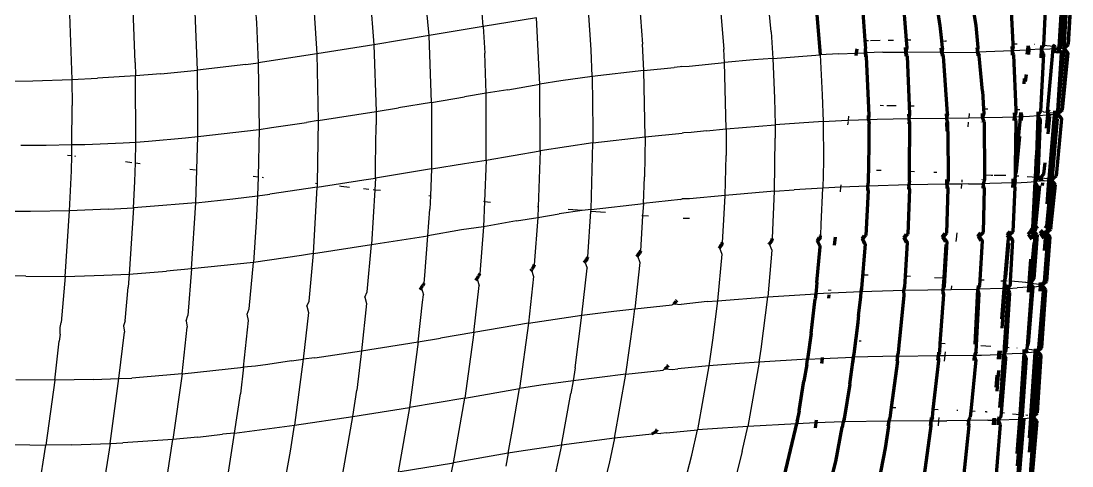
# Model space of a CAD drawing. Header units: millimetres. Extents: x 4307 to 31003, y 2809 to 20009.
# Drawn here: x 7143.2 to 7362.6, y 8639.8 to 8732.8 of the extents above; entities that cross this region are included whole.
import ezdxf

# ---------------------------------------------------------------- set-up
doc = ezdxf.new("R2010")
doc.units = ezdxf.units.MM
doc.layers.add('ProfileEdges', color=7, linetype='Continuous')

msp = doc.modelspace()

# ---------------------------------------------------------------- linework, layer by layer
for p, q in [((7228.36, 8729.75), (7227.09, 8743.55)), ((7215.72, 8741.71), (7216.8, 8727.84)), ((7204.01, 8739.87), (7204.9, 8725.94)), ((7299.74, 8730.52), (7298.97, 8738.83)), ((7180.01, 8722.54), (7179.46, 8736.41)), ((7191.92, 8738), (7192.31, 8732.43)), ((7272.29, 8736.3), (7272.89, 8727.98)), ((7288.94, 8737.92), (7289.86, 8726.89)), ((7153.31, 8734.24), (7153.75, 8720.57)), ((7167.04, 8724.09), (7166.62, 8735.14)), ((7239.63, 8731.63), (7239.42, 8734.4)), ((7262.19, 8726.78), (7261.63, 8735.07)), ((7192.31, 8732.43), (7192.65, 8724.08)), ((7250.76, 8733.48), (7239.63, 8731.63)), ((7251.49, 8719.62), (7250.76, 8733.48)), ((7228.36, 8729.75), (7216.8, 8727.84)), ((7239.63, 8731.63), (7228.36, 8729.75)), ((7228.9, 8715.78), (7228.36, 8729.75)), ((7239.63, 8731.63), (7239.98, 8726.07)), ((7299.74, 8730.52), (7300.09, 8724.99)), ((7216.8, 8727.84), (7204.9, 8725.94)), ((7216.8, 8727.84), (7217.29, 8713.88)), ((7273.16, 8722.44), (7272.89, 8727.98)), ((7319.35, 8728.73), (7320.1, 8728.74)), ((7320.54, 8728.74), (7322.55, 8728.77)), ((7324.19, 8728.8), (7325.32, 8728.82)), ((7328.94, 8728.77), (7327.98, 8728.78)), ((7335.4, 8728.62), (7336.15, 8728.59)), ((7336.35, 8728.58), (7336.15, 8728.59)), ((7350.47, 8728.03), (7350.28, 8728.03)), ((7350.47, 8728.03), (7351.16, 8728.03)), ((7354.79, 8727.89), (7354.72, 8727.9)), ((7356.66, 8727.69), (7356.45, 8727.72)), ((7358.71, 8727.47), (7356.66, 8727.69)), ((7204.9, 8725.94), (7192.65, 8724.08)), ((7204.9, 8725.94), (7205.2, 8712.04)), ((7240.28, 8717.72), (7239.98, 8726.07)), ((7262.42, 8721.21), (7262.19, 8726.78)), ((7290.01, 8724.12), (7289.86, 8726.89)), ((7300.09, 8724.99), (7309.99, 8725.71)), ((7313.85, 8725.9), (7309.99, 8725.71)), ((7309.99, 8725.71), (7310.45, 8717.36)), ((7313.85, 8725.9), (7317.52, 8726.05)), ((7317.52, 8726.05), (7319.48, 8726.13)), ((7323.1, 8726.25), (7319.48, 8726.13)), ((7323.1, 8726.25), (7324.78, 8726.29)), ((7324.78, 8726.29), (7327.92, 8726.29)), ((7335.4, 8726.2), (7327.92, 8726.29)), ((7335.4, 8726.2), (7342.83, 8726.29)), ((7350.05, 8726.53), (7342.83, 8726.29)), ((7353.28, 8726.73), (7350.05, 8726.53)), ((7353.56, 8726.75), (7353.28, 8726.73)), ((7356.17, 8726.91), (7353.56, 8726.75)), ((7356.17, 8726.91), (7357.94, 8727.01)), ((7357.94, 8727.01), (7358.67, 8727.03)), ((7358.67, 8727.03), (7358.94, 8727.04)), ((7358.71, 8727.47), (7359.81, 8727.3)), ((7358.94, 8727.04), (7359.79, 8727.07)), ((7360.27, 8727.07), (7359.79, 8727.07)), ((7359.81, 8727.3), (7359.93, 8727.28)), ((7359.93, 8727.28), (7359.98, 8727.28)), ((7359.98, 8727.28), (7360.65, 8727.18)), ((7360.64, 8727.07), (7360.27, 8727.07)), ((7360.64, 8727.07), (7360.85, 8727.08)), ((7360.65, 8727.18), (7360.84, 8727.13)), ((7360.91, 8727.1), (7360.84, 8727.13)), ((7360.85, 8727.08), (7360.91, 8727.1)), ((7167.04, 8724.09), (7167.1, 8721.33)), ((7190.13, 8723.74), (7180.01, 8722.54)), ((7190.13, 8723.74), (7192.65, 8724.08)), ((7192.65, 8724.08), (7192.92, 8710.15)), ((7280.79, 8723.23), (7279.55, 8723.08)), ((7281.12, 8723.28), (7280.79, 8723.23)), ((7281.12, 8723.28), (7282.64, 8723.39)), ((7282.64, 8723.39), (7290.01, 8724.12)), ((7296.09, 8724.67), (7290.01, 8724.12)), ((7290.4, 8710.24), (7290.01, 8724.12)), ((7300.09, 8724.99), (7296.09, 8724.67)), ((7300.09, 8724.99), (7300.45, 8716.66)), ((7167.1, 8721.33), (7159.11, 8720.82)), ((7172.34, 8721.74), (7167.1, 8721.33)), ((7167.17, 8707.5), (7167.1, 8721.33)), ((7172.34, 8721.74), (7180.01, 8722.54)), ((7180.12, 8714.2), (7180.01, 8722.54)), ((7262.42, 8721.21), (7255.9, 8720.29)), ((7273.16, 8722.44), (7262.42, 8721.21)), ((7262.42, 8721.21), (7262.58, 8710.09)), ((7273.16, 8722.44), (7279.55, 8723.08)), ((7273.47, 8708.57), (7273.16, 8722.44)), ((7140.38, 8720.21), (7145.66, 8720.28)), ((7145.66, 8720.28), (7153.75, 8720.57)), ((7153.75, 8720.57), (7159.11, 8720.82)), ((7153.75, 8720.57), (7153.82, 8715.13)), ((7244.8, 8718.44), (7251.49, 8719.62)), ((7255.9, 8720.29), (7251.49, 8719.62)), ((7251.57, 8705.67), (7251.49, 8719.62)), ((7228.9, 8715.78), (7235.74, 8716.97)), ((7240.28, 8717.72), (7235.74, 8716.97)), ((7244.8, 8718.44), (7240.28, 8717.72)), ((7240.3, 8703.72), (7240.28, 8717.72)), ((7300.45, 8716.66), (7300.59, 8711.12)), ((7310.45, 8717.36), (7310.64, 8711.79)), ((7153.79, 8706.96), (7153.82, 8715.13)), ((7217.29, 8713.88), (7221.98, 8714.63)), ((7228.9, 8715.78), (7221.98, 8714.63)), ((7228.9, 8715.78), (7228.87, 8701.88)), ((7322.52, 8715.18), (7323.21, 8715.17)), ((7323.9, 8715.17), (7324.32, 8715.16)), ((7324.32, 8715.16), (7325.88, 8715.15)), ((7328.59, 8715.09), (7329.53, 8715.05)), ((7329.53, 8715.05), (7329.62, 8715.05)), ((7344.1, 8714.47), (7345, 8714.43)), ((7180.09, 8708.65), (7180.12, 8714.2)), ((7205.2, 8712.04), (7217.29, 8713.88)), ((7217.29, 8713.88), (7217.31, 8711.08)), ((7315.91, 8712.05), (7316.01, 8712.9)), ((7315.91, 8712.05), (7320.12, 8712.22)), ((7320.12, 8712.22), (7321.88, 8712.29)), ((7321.88, 8712.29), (7325.23, 8712.38)), ((7325.23, 8712.38), (7328.48, 8712.44)), ((7328.48, 8712.44), (7336.38, 8712.48)), ((7336.38, 8712.48), (7341.01, 8712.55)), ((7341.11, 8713.45), (7341.01, 8712.55)), ((7341.01, 8712.55), (7343.92, 8712.6)), ((7343.92, 8712.6), (7348.08, 8712.68)), ((7348.08, 8712.68), (7350.54, 8712.76)), ((7350.54, 8712.76), (7351.77, 8712.83)), ((7351.68, 8714.21), (7350.9, 8714.24)), ((7351.77, 8712.83), (7352.01, 8712.85)), ((7352.01, 8712.85), (7353.68, 8712.94)), ((7353.68, 8712.94), (7355.42, 8713.06)), ((7355.42, 8713.06), (7357.43, 8713.19)), ((7356.65, 8713.85), (7356.48, 8713.86)), ((7356.65, 8713.85), (7357.49, 8713.76)), ((7357.43, 8713.19), (7357.74, 8713.21)), ((7357.49, 8713.76), (7358.18, 8713.64)), ((7358.38, 8713.22), (7357.74, 8713.21)), ((7358.89, 8713.53), (7358.18, 8713.64)), ((7358.87, 8713.24), (7358.38, 8713.22)), ((7359.56, 8713.32), (7358.87, 8713.24)), ((7359.09, 8713.5), (7358.89, 8713.53)), ((7359.09, 8713.5), (7359.57, 8713.4)), ((7359.64, 8713.33), (7359.56, 8713.32)), ((7180.09, 8708.65), (7192.92, 8710.15)), ((7192.92, 8710.15), (7192.66, 8700.24)), ((7192.92, 8710.15), (7195.48, 8710.52)), ((7195.48, 8710.52), (7202.78, 8711.6)), ((7205.2, 8712.04), (7202.78, 8711.6)), ((7205.2, 8712.04), (7205, 8698.86)), ((7217.21, 8702.74), (7217.31, 8711.08)), ((7262.58, 8710.09), (7262.58, 8707.32)), ((7286.28, 8709.85), (7290.4, 8710.24)), ((7290.4, 8710.24), (7300.59, 8711.12)), ((7290.4, 8710.24), (7290.41, 8704.69)), ((7310.64, 8711.79), (7300.59, 8711.12)), ((7300.59, 8711.12), (7300.62, 8708.34)), ((7310.64, 8711.79), (7314.48, 8711.99)), ((7310.64, 8711.79), (7310.67, 8703.43)), ((7314.48, 8711.99), (7315.91, 8712.05)), ((7315.81, 8711.13), (7315.89, 8711.82)), ((7340.91, 8711.68), (7340.81, 8710.7)), ((7169.79, 8707.67), (7177.54, 8708.39)), ((7177.54, 8708.39), (7180.09, 8708.65)), ((7179.66, 8694.8), (7180.09, 8708.65)), ((7262.58, 8707.32), (7273.47, 8708.57)), ((7273.47, 8708.57), (7273.35, 8700.24)), ((7273.47, 8708.57), (7281.18, 8709.35)), ((7281.51, 8709.45), (7281.18, 8709.35)), ((7283.04, 8709.5), (7281.51, 8709.45)), ((7286.28, 8709.85), (7283.04, 8709.5)), ((7300.48, 8697.22), (7300.62, 8708.34)), ((7143.15, 8706.83), (7148.4, 8706.86)), ((7148.4, 8706.86), (7153.79, 8706.96)), ((7153.75, 8704.67), (7153.79, 8706.96)), ((7153.79, 8706.96), (7156.47, 8707.02)), ((7156.47, 8707.02), (7164.52, 8707.36)), ((7164.52, 8707.36), (7167.17, 8707.5)), ((7167.05, 8703.17), (7167.17, 8707.5)), ((7167.17, 8707.5), (7169.79, 8707.67)), ((7240.3, 8703.72), (7251.57, 8705.67)), ((7251.57, 8705.67), (7251.16, 8693.96)), ((7262.58, 8707.32), (7251.57, 8705.67)), ((7262.19, 8693.43), (7262.58, 8707.32)), ((7152.85, 8704.77), (7153.75, 8704.67)), ((7153.69, 8701.49), (7153.75, 8704.67)), ((7154.34, 8704.6), (7154.58, 8704.57)), ((7164.97, 8703.41), (7166.34, 8703.25)), ((7235.74, 8703.02), (7240.3, 8703.72)), ((7240.3, 8703.72), (7239.96, 8695.09)), ((7290.14, 8696.36), (7290.41, 8704.69)), ((7310.67, 8703.43), (7310.56, 8697.87)), ((7153.28, 8693.16), (7153.69, 8701.49)), ((7166.95, 8699.27), (7167.05, 8703.17)), ((7167.05, 8703.17), (7168.08, 8703.05)), ((7178.45, 8701.85), (7179.61, 8701.72)), ((7217.16, 8699.98), (7217.21, 8702.74)), ((7228.87, 8701.88), (7217.16, 8699.98)), ((7228.87, 8701.88), (7228.63, 8696.3)), ((7228.87, 8701.88), (7235.74, 8703.02)), ((7322.74, 8701.53), (7321.78, 8701.55)), ((7328.68, 8701.39), (7329.72, 8701.36)), ((7333.73, 8701.21), (7334.39, 8701.18)), ((7166.65, 8693.79), (7166.95, 8699.27)), ((7191.65, 8700.35), (7192.66, 8700.24)), ((7192.66, 8700.24), (7192.56, 8696.28)), ((7193.53, 8700.15), (7193.79, 8700.12)), ((7204.98, 8698.07), (7214.76, 8699.59)), ((7214.76, 8699.59), (7217.16, 8699.98)), ((7217.16, 8699.98), (7217.02, 8697.55)), ((7273.1, 8694.68), (7273.35, 8700.24)), ((7339.6, 8699.58), (7339.55, 8699.11)), ((7345.69, 8700.55), (7344.28, 8700.62)), ((7346.08, 8700.54), (7345.69, 8700.55)), ((7348.76, 8700.53), (7346.34, 8700.54)), ((7350.44, 8698.95), (7350.7, 8699)), ((7350.7, 8699), (7353.24, 8699.13)), ((7350.75, 8700.46), (7351.45, 8700.42)), ((7353.21, 8700.31), (7354.24, 8700.25)), ((7353.24, 8699.13), (7354.88, 8699.24)), ((7354.24, 8700.25), (7354.93, 8700.18)), ((7355.91, 8699.33), (7354.88, 8699.24)), ((7354.93, 8700.18), (7355.5, 8700.12)), ((7355.5, 8700.12), (7355.99, 8700.07)), ((7356.33, 8699.37), (7355.91, 8699.33)), ((7355.99, 8700.07), (7357.23, 8699.91)), ((7356.79, 8699.41), (7356.33, 8699.37)), ((7356.79, 8699.41), (7357.68, 8699.47)), ((7357.7, 8699.8), (7357.23, 8699.91)), ((7357.68, 8699.47), (7358.17, 8699.55)), ((7357.96, 8699.74), (7357.73, 8699.79)), ((7358.19, 8699.69), (7357.96, 8699.74)), ((7358.17, 8699.55), (7358.28, 8699.56)), ((7358.31, 8699.64), (7358.19, 8699.69)), ((7358.28, 8699.56), (7358.33, 8699.57)), ((7204.98, 8698.07), (7195.1, 8696.62)), ((7204.21, 8684.22), (7204.98, 8698.07)), ((7204.63, 8698.9), (7205, 8698.86)), ((7205, 8698.86), (7204.98, 8698.07)), ((7209.69, 8698.33), (7210, 8698.3)), ((7210, 8698.3), (7211.77, 8698.11)), ((7214.7, 8697.79), (7215.8, 8697.68)), ((7217.02, 8697.55), (7216.36, 8686.11)), ((7216.7, 8697.58), (7217.02, 8697.55)), ((7217.02, 8697.55), (7218.2, 8697.42)), ((7300.48, 8697.22), (7290.14, 8696.36)), ((7300.21, 8690.78), (7300.48, 8697.22)), ((7300.48, 8697.22), (7304.57, 8697.51)), ((7310.56, 8697.87), (7304.57, 8697.51)), ((7310.19, 8690.33), (7310.56, 8697.87)), ((7314.35, 8698.05), (7310.56, 8697.87)), ((7314.24, 8697.1), (7314.35, 8698.05)), ((7314.35, 8698.05), (7314.41, 8698.6)), ((7319.98, 8698.32), (7314.35, 8698.05)), ((7328.49, 8698.57), (7319.98, 8698.32)), ((7336.47, 8698.69), (7328.49, 8698.57)), ((7339.52, 8698.74), (7336.47, 8698.69)), ((7339.52, 8698.74), (7339.43, 8697.82)), ((7340.98, 8698.77), (7339.52, 8698.74)), ((7340.98, 8698.77), (7344, 8698.81)), ((7345.4, 8698.84), (7344, 8698.81)), ((7350.28, 8698.98), (7345.4, 8698.84)), ((7350.28, 8698.98), (7350.44, 8698.95)), ((7179.66, 8694.8), (7169.29, 8693.94)), ((7178.77, 8681), (7179.66, 8694.8)), ((7179.66, 8694.8), (7187.4, 8695.61)), ((7187.4, 8695.61), (7192.56, 8696.28)), ((7192.56, 8696.28), (7192.29, 8690.74)), ((7192.56, 8696.28), (7195.1, 8696.62)), ((7228.31, 8696.34), (7228.63, 8696.3)), ((7228.63, 8696.3), (7228.5, 8693.48)), ((7239.72, 8695.12), (7239.96, 8695.09)), ((7239.96, 8695.09), (7239.75, 8689.82)), ((7239.96, 8695.09), (7241.17, 8694.96)), ((7262.19, 8693.43), (7273.1, 8694.68)), ((7273.1, 8694.68), (7272.94, 8692.1)), ((7280.85, 8695.52), (7273.1, 8694.68)), ((7280.85, 8695.52), (7281.19, 8695.67)), ((7282.71, 8695.66), (7281.19, 8695.67)), ((7290.14, 8696.36), (7282.71, 8695.66)), ((7289.87, 8691.24), (7290.14, 8696.36)), ((7145.17, 8693), (7139.84, 8693)), ((7153.28, 8693.16), (7145.17, 8693)), ((7152.36, 8679.44), (7153.28, 8693.16)), ((7161.34, 8693.5), (7153.28, 8693.16)), ((7161.34, 8693.5), (7166.65, 8693.79)), ((7166.65, 8693.79), (7165.73, 8679.92)), ((7169.29, 8693.94), (7166.65, 8693.79)), ((7228.13, 8687.93), (7228.5, 8693.48)), ((7251.16, 8693.96), (7250.98, 8693.98)), ((7251.16, 8693.96), (7251.08, 8691.74)), ((7251.08, 8691.74), (7255.54, 8692.54)), ((7260.3, 8693.18), (7255.54, 8692.54)), ((7260.3, 8693.18), (7257.38, 8693.43)), ((7262.19, 8693.43), (7260.3, 8693.18)), ((7261.49, 8683.55), (7262.16, 8693.02)), ((7262.16, 8693.02), (7262.1, 8693.03)), ((7262.16, 8693.02), (7262.19, 8693.43)), ((7265.18, 8692.76), (7262.16, 8693.02)), ((7192.29, 8690.74), (7191.69, 8682.37)), ((7246.6, 8691.02), (7239.75, 8689.82)), ((7246.6, 8691.02), (7251.08, 8691.74)), ((7251.08, 8691.74), (7250.32, 8681.84)), ((7272.94, 8692.1), (7272.49, 8684.79)), ((7272.94, 8692.1), (7272.8, 8692.11)), ((7274.16, 8692), (7272.94, 8692.1)), ((7281.38, 8691.63), (7282.7, 8691.57)), ((7289.62, 8686.53), (7289.87, 8691.24)), ((7289.76, 8691.25), (7289.87, 8691.24)), ((7300.06, 8687.36), (7300.21, 8690.78)), ((7300.12, 8690.78), (7300.21, 8690.78)), ((7310.13, 8688.01), (7310.19, 8690.33)), ((7310.19, 8690.33), (7310.23, 8690.32)), ((7235.16, 8689.15), (7228.13, 8687.93)), ((7239.75, 8689.82), (7235.16, 8689.15)), ((7239.75, 8689.82), (7238.99, 8679.96)), ((7338.54, 8688.51), (7338.37, 8687.25)), ((7204.21, 8684.22), (7216.36, 8686.11)), ((7215.45, 8676.19), (7216.36, 8686.11)), ((7216.36, 8686.11), (7228.13, 8687.93)), ((7227.49, 8679.59), (7228.13, 8687.93)), ((7299.39, 8686.22), (7299.93, 8684.94)), ((7338.37, 8687.25), (7338.32, 8686.74)), ((7201.75, 8683.81), (7191.69, 8682.37)), ((7204.21, 8684.22), (7201.75, 8683.81)), ((7203.31, 8674.29), (7204.21, 8684.22)), ((7271.84, 8683.7), (7272.34, 8682.37)), ((7289.48, 8684.11), (7288.56, 8674.35)), ((7288.96, 8685.43), (7289.48, 8684.11)), ((7299.93, 8684.94), (7299.06, 8675.14)), ((7191.69, 8682.37), (7178.77, 8681)), ((7190.8, 8672.63), (7191.69, 8682.37)), ((7250.04, 8681.34), (7250.32, 8681.84)), ((7260.86, 8682.46), (7261.34, 8681.13)), ((7260.92, 8682.57), (7261.17, 8682.99)), ((7272.34, 8682.37), (7271.3, 8672.64)), ((7144.15, 8679.46), (7138.68, 8679.63)), ((7144.15, 8679.46), (7152.36, 8679.44)), ((7152.36, 8679.44), (7151.55, 8669.78)), ((7152.36, 8679.44), (7160.43, 8679.66)), ((7160.43, 8679.66), (7165.73, 8679.92)), ((7165.73, 8679.92), (7165.54, 8677.19)), ((7165.73, 8679.92), (7173.57, 8680.52)), ((7178.77, 8681), (7173.57, 8680.52)), ((7178.77, 8681), (7177.98, 8671.24)), ((7227.34, 8678.03), (7227.49, 8679.59)), ((7238.41, 8678.88), (7238.69, 8679.4)), ((7250.18, 8679.43), (7249.09, 8669.66)), ((7249.71, 8680.77), (7250.18, 8679.43)), ((7260.28, 8671.32), (7261.34, 8681.13)), ((7320.05, 8679.71), (7319.24, 8679.72)), ((7327.81, 8679.48), (7328.17, 8679.47)), ((7328.89, 8679.44), (7328.17, 8679.47)), ((7164.91, 8670.18), (7165.54, 8677.19)), ((7226.8, 8676.95), (7227.02, 8677.47)), ((7237.71, 8667.71), (7238.84, 8677.54)), ((7238.41, 8678.88), (7238.84, 8677.54)), ((7333.89, 8679.23), (7335.79, 8679.13)), ((7337.43, 8677.45), (7337.35, 8676.67)), ((7343.39, 8678.68), (7343.52, 8678.67)), ((7344.26, 8678.63), (7343.52, 8678.67)), ((7347.71, 8678.5), (7348.47, 8678.48)), ((7349.02, 8678.46), (7348.47, 8678.48)), ((7349.84, 8678.42), (7349.77, 8678.43)), ((7352.2, 8678.26), (7349.84, 8678.42)), ((7353.47, 8677.18), (7351.14, 8677.02)), ((7352.86, 8678.19), (7352.2, 8678.26)), ((7353.55, 8678.11), (7352.93, 8678.18)), ((7353.47, 8677.18), (7353.87, 8677.21)), ((7353.94, 8678.07), (7353.55, 8678.11)), ((7353.87, 8677.21), (7354.11, 8677.23)), ((7353.94, 8678.07), (7354.15, 8678.04)), ((7354.11, 8677.23), (7354.41, 8677.26)), ((7354.15, 8678.04), (7355.16, 8677.91)), ((7354.41, 8677.26), (7355.94, 8677.42)), ((7355.16, 8677.91), (7355.58, 8677.83)), ((7355.96, 8677.73), (7355.58, 8677.83)), ((7356.14, 8677.52), (7355.94, 8677.42)), ((7356.15, 8677.68), (7355.96, 8677.73)), ((7356.24, 8677.56), (7356.14, 8677.52)), ((7356.33, 8677.61), (7356.15, 8677.68)), ((7356.33, 8677.61), (7356.24, 8677.56)), ((7214.94, 8675.11), (7215.45, 8676.19)), ((7214.94, 8675.11), (7215.31, 8673.76)), ((7226.8, 8676.95), (7227.23, 8675.61)), ((7227.01, 8674.06), (7227.23, 8675.61)), ((7288.56, 8674.35), (7299.06, 8675.14)), ((7297.71, 8664.23), (7299.06, 8675.14)), ((7299.06, 8675.14), (7309.08, 8675.79)), ((7318.53, 8676.21), (7309.08, 8675.79)), ((7327.49, 8676.47), (7318.53, 8676.21)), ((7332.5, 8676.57), (7327.49, 8676.47)), ((7335.64, 8676.63), (7332.5, 8676.57)), ((7335.64, 8676.63), (7337.35, 8676.67)), ((7337.35, 8676.67), (7342.95, 8676.78)), ((7348.15, 8676.89), (7342.95, 8676.78)), ((7348.15, 8676.89), (7348.35, 8676.89)), ((7348.35, 8676.89), (7348.58, 8676.9)), ((7348.58, 8676.9), (7349.23, 8676.92)), ((7349.23, 8676.92), (7351.14, 8677.02)), ((7202.82, 8673.23), (7203.31, 8674.29)), ((7202.82, 8673.23), (7203.16, 8671.87)), ((7215.31, 8673.76), (7214.22, 8663.91)), ((7226.09, 8665.78), (7227.01, 8674.06)), ((7271.3, 8672.64), (7279.08, 8673.49)), ((7279.44, 8673.7), (7279.08, 8673.49)), ((7279.44, 8673.7), (7280.96, 8673.59)), ((7286.44, 8674.18), (7280.96, 8673.59)), ((7286.44, 8674.18), (7288.56, 8674.35)), ((7288.56, 8674.35), (7287.54, 8666.12)), ((7177.64, 8670.14), (7177.98, 8671.24)), ((7190.37, 8671.57), (7190.8, 8672.63)), ((7190.67, 8670.21), (7190.37, 8671.57)), ((7203.16, 8671.87), (7202.08, 8662.13)), ((7249.09, 8669.66), (7260.28, 8671.32)), ((7258.87, 8660.33), (7260.28, 8671.32)), ((7260.28, 8671.32), (7266.94, 8672.14)), ((7266.94, 8672.14), (7271.3, 8672.64)), ((7270.98, 8669.9), (7271.3, 8672.64)), ((7151.37, 8668.73), (7151.55, 8669.78)), ((7151.37, 8667.39), (7151.37, 8668.73)), ((7164.91, 8670.18), (7164.59, 8669.12)), ((7164.59, 8669.12), (7164.75, 8667.77)), ((7176.8, 8659.05), (7177.85, 8668.81)), ((7177.64, 8670.14), (7177.85, 8668.81)), ((7189.6, 8660.45), (7190.67, 8670.21)), ((7249.09, 8669.66), (7237.71, 8667.71)), ((7249.09, 8669.66), (7247.21, 8655.99)), ((7269.46, 8659), (7270.98, 8669.9)), ((7151.37, 8667.39), (7151.17, 8665.92)), ((7163.63, 8658.08), (7164.75, 8667.77)), ((7226.09, 8665.78), (7230.78, 8666.52)), ((7237.71, 8667.71), (7230.78, 8666.52)), ((7237.71, 8667.71), (7235.83, 8654.02)), ((7287.54, 8666.12), (7286.76, 8660.72)), ((7150.22, 8657.74), (7151.17, 8665.92)), ((7204.52, 8662.45), (7214.22, 8663.91)), ((7214.22, 8663.91), (7213.26, 8655.67)), ((7214.22, 8663.91), (7226.09, 8665.78)), ((7226.09, 8665.78), (7224.27, 8652.08)), ((7297.28, 8661.53), (7297.71, 8664.23)), ((7318.15, 8666), (7318.57, 8666)), ((7326.74, 8665.76), (7326.57, 8665.77)), ((7336.08, 8665.35), (7335.07, 8665.4)), ((7345.63, 8664.81), (7343.54, 8664.91)), ((7348.11, 8664.69), (7348.43, 8664.67)), ((7348.43, 8664.67), (7348.9, 8664.65)), ((7348.9, 8664.65), (7349.49, 8664.61)), ((7351.06, 8664.49), (7351.15, 8664.48)), ((7353.18, 8664.28), (7354.11, 8664.16)), ((7354.11, 8664.16), (7354.87, 8663.99)), ((7354.87, 8663.99), (7354.9, 8663.98)), ((7355.2, 8663.92), (7355.23, 8663.91)), ((7355.23, 8663.91), (7355.42, 8663.77)), ((7199.61, 8661.81), (7194.67, 8661)), ((7199.61, 8661.81), (7202.08, 8662.13)), ((7202.08, 8662.13), (7200.25, 8648.39)), ((7204.52, 8662.45), (7202.08, 8662.13)), ((7307.35, 8662.14), (7297.28, 8661.53)), ((7307.35, 8662.14), (7310.49, 8662.28)), ((7310.49, 8662.28), (7316.92, 8662.56)), ((7326.16, 8662.78), (7316.92, 8662.56)), ((7326.16, 8662.78), (7334.69, 8662.9)), ((7334.69, 8662.9), (7336.02, 8662.91)), ((7336.02, 8662.91), (7335.91, 8661.72)), ((7336.02, 8662.91), (7342.25, 8662.99)), ((7336.09, 8663.66), (7336.03, 8663.04)), ((7342.25, 8662.99), (7343.65, 8663.01)), ((7343.65, 8663.01), (7347.28, 8663.12)), ((7347.28, 8663.12), (7347.54, 8663.13)), ((7347.54, 8663.13), (7348.33, 8663.16)), ((7351.81, 8663.35), (7348.33, 8663.16)), ((7351.81, 8663.35), (7352.49, 8663.39)), ((7352.78, 8663.41), (7352.49, 8663.39)), ((7353.32, 8663.47), (7352.78, 8663.41)), ((7354.09, 8663.55), (7353.32, 8663.47)), ((7354.84, 8663.63), (7354.09, 8663.55)), ((7355.22, 8663.72), (7354.84, 8663.63)), ((7355.36, 8663.76), (7355.22, 8663.72)), ((7355.42, 8663.77), (7355.36, 8663.76)), ((7176.8, 8659.05), (7189.6, 8660.45)), ((7189.6, 8660.45), (7189, 8654.92)), ((7192.15, 8660.68), (7189.6, 8660.45)), ((7194.67, 8661), (7192.15, 8660.68)), ((7258.87, 8660.33), (7258.43, 8657.63)), ((7269.46, 8659), (7277.25, 8659.86)), ((7277.62, 8660.14), (7277.25, 8659.86)), ((7277.62, 8660.14), (7279.14, 8659.98)), ((7279.14, 8659.98), (7280.32, 8660.14)), ((7286.76, 8660.72), (7280.32, 8660.14)), ((7286.76, 8660.72), (7284.37, 8647.36)), ((7293.13, 8661.23), (7286.76, 8660.72)), ((7297.28, 8661.53), (7293.13, 8661.23)), ((7297.28, 8661.53), (7294.87, 8648.11)), ((7150.22, 8657.74), (7142.08, 8657.82)), ((7150.22, 8657.74), (7148.35, 8644.17)), ((7158.29, 8657.88), (7150.22, 8657.74)), ((7158.29, 8657.88), (7163.63, 8658.08)), ((7161.76, 8644.51), (7163.63, 8658.08)), ((7163.63, 8658.08), (7166.28, 8658.18)), ((7176.8, 8659.05), (7166.28, 8658.18)), ((7176.8, 8659.05), (7174.9, 8645.33)), ((7258.43, 8657.63), (7251.72, 8656.72)), ((7258.43, 8657.63), (7257.97, 8654.94)), ((7269.46, 8659), (7258.43, 8657.63)), ((7267.04, 8645.61), (7269.46, 8659)), ((7212.42, 8650.2), (7213.26, 8655.67)), ((7235.83, 8654.02), (7247.21, 8655.99)), ((7245.82, 8647.86), (7247.21, 8655.99)), ((7251.72, 8656.72), (7247.21, 8655.99)), ((7187.77, 8646.72), (7189, 8654.92)), ((7235.83, 8654.02), (7224.27, 8652.08)), ((7233.43, 8640.51), (7235.83, 8654.02)), ((7256.02, 8644.19), (7257.97, 8654.94)), ((7212.42, 8650.2), (7224.27, 8652.08)), ((7224.27, 8652.08), (7221.89, 8638.58)), ((7324.85, 8652.08), (7325.79, 8652.04)), ((7333.62, 8651.69), (7334.67, 8651.63)), ((7338.72, 8651.42), (7338.5, 8651.43)), ((7342.35, 8651.2), (7341.44, 8651.25)), ((7344.72, 8651.12), (7344.47, 8651.12)), ((7344.72, 8651.12), (7344.84, 8651.11)), ((7347.69, 8650.94), (7347.65, 8650.94)), ((7347.83, 8650.93), (7347.69, 8650.94)), ((7348.5, 8650.86), (7347.83, 8650.93)), ((7200.25, 8648.39), (7212.42, 8650.2)), ((7210.09, 8636.68), (7212.42, 8650.2)), ((7305.11, 8648.67), (7294.87, 8648.11)), ((7309.08, 8648.83), (7305.11, 8648.67)), ((7314.85, 8649.05), (7309.08, 8648.83)), ((7324.38, 8649.18), (7314.85, 8649.05)), ((7333.19, 8649.27), (7324.38, 8649.18)), ((7333.19, 8649.27), (7334.8, 8649.27)), ((7334.71, 8648.25), (7334.8, 8649.27)), ((7334.8, 8649.27), (7334.87, 8649.98)), ((7334.8, 8649.27), (7336.42, 8649.28)), ((7340.97, 8649.32), (7336.42, 8649.28)), ((7344.98, 8649.4), (7340.97, 8649.32)), ((7344.98, 8649.4), (7346.16, 8649.43)), ((7346.16, 8649.43), (7346.37, 8649.44)), ((7346.37, 8649.44), (7347.25, 8649.46)), ((7347.25, 8649.46), (7351.6, 8649.62)), ((7350.14, 8650.72), (7351.66, 8650.61)), ((7351.92, 8649.65), (7351.6, 8649.62)), ((7352.49, 8649.7), (7351.92, 8649.65)), ((7353.91, 8649.85), (7352.49, 8649.7)), ((7353.39, 8650.4), (7352.96, 8650.46)), ((7353.94, 8650.3), (7353.73, 8650.36)), ((7354.28, 8650.04), (7353.91, 8649.85)), ((7354.29, 8650.19), (7353.94, 8650.3)), ((7354.41, 8650.11), (7354.28, 8650.04)), ((7180.09, 8645.86), (7185.24, 8646.46)), ((7187.77, 8646.72), (7185.24, 8646.46)), ((7186.48, 8638.56), (7187.77, 8646.72)), ((7187.77, 8646.72), (7200.25, 8648.39)), ((7199.4, 8642.94), (7200.25, 8648.39)), ((7244.87, 8642.51), (7245.82, 8647.86)), ((7274.86, 8646.46), (7267.04, 8645.61)), ((7275.35, 8646.79), (7276.75, 8646.59)), ((7277.93, 8646.77), (7276.75, 8646.59)), ((7277.93, 8646.77), (7284.37, 8647.36)), ((7283.21, 8642.08), (7284.37, 8647.36)), ((7286.5, 8647.55), (7284.37, 8647.36)), ((7294.87, 8648.11), (7286.5, 8647.55)), ((7293.73, 8642.88), (7294.87, 8648.11)), ((7137.52, 8644.39), (7148.35, 8644.17)), ((7146.25, 8630.6), (7148.35, 8644.17)), ((7153.74, 8644.23), (7148.35, 8644.17)), ((7153.74, 8644.23), (7161.76, 8644.51)), ((7161.76, 8644.51), (7159.61, 8630.88)), ((7161.76, 8644.51), (7164.42, 8644.68)), ((7174.9, 8645.33), (7164.42, 8644.68)), ((7172.77, 8631.73), (7174.9, 8645.33)), ((7180.09, 8645.86), (7174.9, 8645.33)), ((7256.02, 8644.19), (7247.1, 8642.85)), ((7256.02, 8644.19), (7253.14, 8630.93)), ((7267.04, 8645.61), (7256.02, 8644.19)), ((7267.04, 8645.61), (7265.94, 8640.33)), ((7197.98, 8634.79), (7199.4, 8642.94)), ((7244.87, 8642.51), (7233.43, 8640.51)), ((7244.87, 8642.51), (7244.35, 8639.8)), ((7247.1, 8642.85), (7244.87, 8642.51)), ((7281.19, 8634.3), (7283.21, 8642.08)), ((7293.73, 8642.88), (7291.74, 8635.1)), ((7221.89, 8638.58), (7233.43, 8640.51)), ((7230.68, 8627.25), (7233.43, 8640.51)), ((7265.94, 8640.33), (7263.94, 8632.5))]:
    msp.add_line(p, q)
at = {"layer": 'ProfileEdges', "lineweight": 211}
for p, q in [((7361.75, 8740.92), (7360.84, 8727.13)), ((7327.11, 8739.35), (7327.98, 8728.78)), ((7335.05, 8731.78), (7333.93, 8739.06)), ((7342.58, 8731.84), (7341.39, 8739.08)), ((7360.53, 8727.88), (7361.08, 8739.96)), ((7362.51, 8739.99), (7361.71, 8727.96)), ((7361.84, 8727.91), (7362.57, 8739.97)), ((7318.93, 8734.54), (7319.35, 8728.73)), ((7350.28, 8728.03), (7349.95, 8734.85)), ((7356.68, 8727.73), (7357.03, 8735.16)), ((7360.32, 8735.33), (7359.81, 8727.3)), ((7309.31, 8734.09), (7309.92, 8726.61)), ((7335.4, 8728.62), (7335.05, 8731.78)), ((7343.02, 8727.24), (7342.58, 8731.84)), ((7319.35, 8728.73), (7319.48, 8727.05)), ((7327.98, 8728.78), (7328.1, 8727.23)), ((7335.57, 8727.18), (7335.4, 8728.62)), ((7350.31, 8727.45), (7350.28, 8728.03)), ((7353.37, 8727.59), (7353.28, 8726.73)), ((7353.59, 8727.03), (7353.49, 8727.59)), ((7356.21, 8727.71), (7356.17, 8726.91)), ((7356.66, 8727.69), (7356.17, 8726.91)), ((7356.68, 8727.73), (7356.66, 8727.69)), ((7358.98, 8727.83), (7358.71, 8727.47)), ((7358.74, 8727.81), (7358.71, 8727.47)), ((7359.98, 8727.28), (7360.53, 8727.88)), ((7360.84, 8727.13), (7361.71, 8727.96)), ((7360.91, 8727.1), (7361.84, 8727.91)), ((7309.92, 8726.61), (7309.99, 8725.71)), ((7317.52, 8726.05), (7317.46, 8725.52)), ((7317.63, 8726.97), (7317.52, 8726.05)), ((7319.42, 8727.04), (7319.48, 8726.13)), ((7319.48, 8726.13), (7319.48, 8727.05)), ((7319.52, 8725.3), (7319.48, 8726.13)), ((7319.48, 8726.13), (7319.59, 8725.29)), ((7327.92, 8726.29), (7327.84, 8727.23)), ((7328.1, 8727.23), (7327.92, 8726.29)), ((7327.97, 8725.47), (7327.92, 8726.29)), ((7328.2, 8725.47), (7327.92, 8726.29)), ((7328.2, 8725.47), (7328.59, 8715.09)), ((7335.4, 8726.2), (7335.29, 8727.18)), ((7335.57, 8727.18), (7335.4, 8726.2)), ((7335.73, 8725.43), (7335.4, 8726.2)), ((7335.4, 8726.2), (7335.47, 8725.43)), ((7336.56, 8713.38), (7335.73, 8725.43)), ((7342.73, 8727.24), (7342.83, 8726.29)), ((7342.83, 8726.29), (7343.02, 8727.24)), ((7342.83, 8726.29), (7343.17, 8725.49)), ((7342.83, 8726.29), (7342.91, 8725.49)), ((7343.89, 8718.13), (7343.17, 8725.49)), ((7350.01, 8727.44), (7350.05, 8726.53)), ((7350.31, 8727.45), (7350.05, 8726.53)), ((7350.44, 8725.69), (7350.05, 8726.53)), ((7350.05, 8726.53), (7350.08, 8725.68)), ((7350.9, 8714.24), (7350.44, 8725.69)), ((7353.28, 8726.73), (7353.18, 8725.81)), ((7353.56, 8726.75), (7353.46, 8725.83)), ((7353.59, 8727.03), (7353.56, 8726.75)), ((7356.62, 8725.96), (7356.02, 8713.89)), ((7356.17, 8726.91), (7356.08, 8725.13)), ((7356.62, 8725.96), (7356.17, 8726.91)), ((7357.49, 8713.76), (7358.67, 8727.03)), ((7358.67, 8727.03), (7358.71, 8727.47)), ((7358.71, 8727.47), (7358.94, 8727.04)), ((7358.94, 8727.04), (7359.2, 8726.57)), ((7359.2, 8726.57), (7359.15, 8726.07)), ((7360.85, 8727.08), (7359.62, 8714.05)), ((7359.62, 8714.05), (7360.4, 8726.12)), ((7359.79, 8727.07), (7359.73, 8726.09)), ((7359.81, 8727.3), (7359.79, 8727.07)), ((7359.79, 8727.07), (7359.98, 8727.28)), ((7359.79, 8727.07), (7360.4, 8726.12)), ((7360.45, 8714.21), (7361.57, 8726.2)), ((7361.7, 8726.15), (7360.55, 8714.18)), ((7360.85, 8727.08), (7360.84, 8727.13)), ((7361.57, 8726.2), (7360.85, 8727.08)), ((7360.91, 8727.1), (7361.7, 8726.15)), ((7319.59, 8725.29), (7320.16, 8713.09)), ((7352.99, 8721.65), (7352.81, 8720.14)), ((7352.62, 8720.76), (7352.5, 8719.66)), ((7343.89, 8718.13), (7344.1, 8714.47)), ((7328.59, 8715.09), (7328.66, 8713.32)), ((7344.1, 8714.47), (7344.16, 8713.49)), ((7320.12, 8712.22), (7320.08, 8713.08)), ((7320.16, 8713.09), (7320.12, 8712.22)), ((7320.12, 8712.22), (7320.2, 8711.33)), ((7328.45, 8713.31), (7328.48, 8712.44)), ((7328.66, 8713.32), (7328.48, 8712.44)), ((7328.69, 8711.56), (7328.48, 8712.44)), ((7336.33, 8713.38), (7336.38, 8712.48)), ((7336.56, 8713.38), (7336.38, 8712.48)), ((7336.63, 8711.62), (7336.38, 8712.48)), ((7343.92, 8712.6), (7343.87, 8713.49)), ((7344.16, 8713.49), (7343.92, 8712.6)), ((7344.21, 8711.73), (7343.92, 8712.6)), ((7350.51, 8713.62), (7350.54, 8712.76)), ((7350.53, 8711.99), (7350.54, 8712.76)), ((7350.54, 8712.76), (7350.93, 8713.63)), ((7350.95, 8711.87), (7350.54, 8712.76)), ((7350.93, 8713.63), (7350.9, 8714.24)), ((7351.77, 8712.83), (7351.68, 8711.9)), ((7351.85, 8713.66), (7351.77, 8712.83)), ((7352.01, 8712.85), (7351.93, 8712.03)), ((7352.05, 8713.28), (7351.99, 8713.67)), ((7352.05, 8713.28), (7352.01, 8712.85)), ((7355.42, 8713.06), (7355.17, 8704.76)), ((7356.02, 8713.89), (7355.42, 8713.06)), ((7355.47, 8713.85), (7355.42, 8713.06)), ((7355.42, 8713.06), (7355.97, 8712.13)), ((7357.43, 8713.19), (7357.16, 8710.4)), ((7357.49, 8713.76), (7357.43, 8713.19)), ((7357.49, 8713.76), (7357.9, 8714.29)), ((7357.74, 8713.21), (7357.49, 8713.76)), ((7357.62, 8709.22), (7357.97, 8712.84)), ((7358.87, 8713.24), (7357.73, 8699.79)), ((7357.97, 8712.84), (7357.74, 8713.21)), ((7358.48, 8700.25), (7359.52, 8712.29)), ((7358.89, 8713.53), (7358.87, 8713.24)), ((7359.09, 8713.5), (7358.87, 8713.24)), ((7359.52, 8712.29), (7358.87, 8713.24)), ((7358.92, 8714.03), (7358.89, 8713.53)), ((7359.62, 8714.05), (7359.09, 8713.5)), ((7360.38, 8712.43), (7359.28, 8700.36)), ((7359.56, 8713.32), (7359.49, 8712.6)), ((7359.57, 8713.4), (7359.56, 8713.32)), ((7360.45, 8714.21), (7359.57, 8713.4)), ((7359.62, 8714.05), (7359.57, 8713.4)), ((7359.64, 8713.33), (7359.57, 8713.4)), ((7360.44, 8714.08), (7359.64, 8713.33)), ((7359.64, 8713.33), (7360.38, 8712.43)), ((7360.29, 8712.46), (7359.64, 8713.33)), ((7360.29, 8712.46), (7360.28, 8712.33)), ((7360.55, 8714.18), (7360.44, 8714.08)), ((7320.24, 8706.62), (7320.2, 8711.33)), ((7328.48, 8711.41), (7328.48, 8711.61)), ((7328.68, 8701.39), (7328.69, 8711.56)), ((7336.4, 8711.62), (7336.45, 8709.79)), ((7336.68, 8709.73), (7336.63, 8711.62)), ((7343.92, 8711.64), (7343.92, 8711.72)), ((7344.21, 8711.73), (7344.28, 8700.62)), ((7350.78, 8702.42), (7350.95, 8711.87)), ((7351.68, 8711.82), (7350.78, 8702.42)), ((7355.5, 8700.12), (7355.97, 8712.13)), ((7336.68, 8709.73), (7336.72, 8699.53)), ((7351.62, 8708.68), (7350.92, 8701.33)), ((7320.09, 8699.12), (7320.24, 8706.62)), ((7358.95, 8707.21), (7358.22, 8699.99)), ((7354.93, 8700.18), (7355.17, 8704.76)), ((7328.68, 8699.4), (7328.68, 8701.39)), ((7350.76, 8700.89), (7350.78, 8702.42)), ((7350.92, 8701.33), (7350.76, 8700.89)), ((7356.67, 8700.88), (7356.94, 8703.24)), ((7319.98, 8698.32), (7320.09, 8699.12)), ((7328.68, 8699.4), (7328.49, 8698.57)), ((7336.47, 8698.69), (7336.47, 8699.71)), ((7336.72, 8699.53), (7336.47, 8698.69)), ((7344.28, 8699.66), (7344, 8698.81)), ((7344, 8699.58), (7344, 8699.65)), ((7344.28, 8700.62), (7344.28, 8699.66)), ((7350.28, 8698.98), (7350.3, 8699.79)), ((7350.49, 8699.35), (7350.28, 8698.98)), ((7350.49, 8699.35), (7350.45, 8698.99)), ((7350.74, 8699.81), (7350.49, 8699.35)), ((7350.53, 8699.8), (7350.49, 8699.35)), ((7350.7, 8699), (7350.75, 8699.57)), ((7350.74, 8699.81), (7350.75, 8700.46)), ((7350.75, 8699.57), (7350.74, 8699.81)), ((7350.75, 8700.46), (7350.76, 8700.89)), ((7354.42, 8689.64), (7354.88, 8699.24)), ((7354.88, 8699.24), (7354.93, 8700.18)), ((7354.88, 8699.24), (7355.5, 8700.04)), ((7355.42, 8698.29), (7354.88, 8699.24)), ((7355.5, 8700.04), (7355.5, 8700.12)), ((7355.99, 8700.07), (7355.91, 8699.33)), ((7356.67, 8700.88), (7355.99, 8700.07)), ((7355.99, 8700.07), (7355.99, 8700.1)), ((7356.33, 8699.37), (7355.99, 8700.07)), ((7357.68, 8699.47), (7357.31, 8694.57)), ((7357.73, 8699.79), (7357.68, 8699.47)), ((7357.68, 8699.47), (7357.96, 8699.74)), ((7357.68, 8699.47), (7358.11, 8698.83)), ((7357.96, 8699.74), (7358.22, 8699.99)), ((7358.17, 8699.55), (7358.11, 8698.83)), ((7358.19, 8699.69), (7358.17, 8699.55)), ((7358.84, 8700.28), (7358.19, 8699.69)), ((7358.22, 8699.99), (7358.19, 8699.69)), ((7358.28, 8699.56), (7358.19, 8699.69)), ((7358.22, 8699.99), (7358.48, 8700.25)), ((7358.88, 8698.74), (7358.28, 8699.56)), ((7358.31, 8699.64), (7358.33, 8699.57)), ((7359.28, 8700.36), (7358.33, 8699.57)), ((7358.33, 8699.57), (7359.09, 8698.67)), ((7320.03, 8697.36), (7319.54, 8688)), ((7319.94, 8697.36), (7319.98, 8698.32)), ((7320.03, 8697.36), (7319.98, 8698.32)), ((7328.63, 8697.64), (7328.29, 8688.29)), ((7328.49, 8698.57), (7328.46, 8697.64)), ((7328.63, 8697.64), (7328.49, 8698.57)), ((7336.47, 8698.69), (7336.45, 8697.77)), ((7336.7, 8697.77), (7336.47, 8698.69)), ((7336.48, 8688.47), (7336.7, 8697.77)), ((7344, 8698.81), (7343.98, 8697.89)), ((7344.25, 8697.9), (7344, 8698.81)), ((7344.25, 8697.9), (7344, 8688.6)), ((7350.25, 8698.03), (7350.28, 8698.98)), ((7350.42, 8698.67), (7350.28, 8698.98)), ((7350.3, 8688.77), (7350.69, 8698.05)), ((7350.42, 8698.67), (7350.35, 8698.04)), ((7350.44, 8698.95), (7350.42, 8698.67)), ((7350.62, 8698.21), (7350.42, 8698.67)), ((7350.6, 8698.04), (7350.62, 8698.21)), ((7350.62, 8698.21), (7350.68, 8698.9)), ((7350.69, 8698.05), (7350.62, 8698.21)), ((7355.81, 8698.39), (7355.01, 8690.65)), ((7355.42, 8698.29), (7355.01, 8690.65)), ((7356.43, 8698.97), (7356.36, 8698.36)), ((7358.11, 8698.83), (7357.28, 8689.9)), ((7357.6, 8689.22), (7358.33, 8698.5)), ((7358.88, 8698.74), (7357.96, 8689.51)), ((7358.11, 8698.83), (7358.33, 8698.5)), ((7358.17, 8689.42), (7359.11, 8698.61)), ((7359.09, 8698.67), (7359.11, 8698.61)), ((7354.42, 8689.64), (7354.97, 8690.27)), ((7354.97, 8690.27), (7354.94, 8689.46)), ((7355.01, 8690.65), (7354.97, 8690.27)), ((7327.44, 8687.55), (7327.94, 8688.28)), ((7327.58, 8687.47), (7328.29, 8688.29)), ((7335.5, 8687.7), (7336.03, 8688.46)), ((7335.73, 8687.64), (7336.48, 8688.47)), ((7342.92, 8687.86), (7343.47, 8688.59)), ((7344, 8688.6), (7343.22, 8687.78)), ((7349.33, 8688.44), (7349, 8688.03)), ((7349, 8688.03), (7349.31, 8687.53)), ((7349.33, 8688.44), (7349.17, 8688.74)), ((7349.42, 8688.27), (7349.31, 8687.53)), ((7349.54, 8688.71), (7349.33, 8688.44)), ((7349.42, 8688.27), (7349.33, 8688.44)), ((7349.59, 8688.09), (7349.45, 8687.96)), ((7349.54, 8688.71), (7349.51, 8688.75)), ((7349.58, 8688.75), (7349.54, 8688.71)), ((7349.63, 8688.58), (7349.54, 8688.71)), ((7349.56, 8687.82), (7349.59, 8688.09)), ((7350.3, 8688.77), (7349.59, 8688.09)), ((7349.59, 8688.09), (7349.63, 8688.58)), ((7353.43, 8688.27), (7354.04, 8688.99)), ((7353.43, 8688.27), (7354.11, 8687.2)), ((7353.96, 8689.12), (7354.42, 8689.64)), ((7353.96, 8689.12), (7354.04, 8688.99)), ((7354.36, 8688.49), (7354.02, 8688.19)), ((7354.02, 8688.19), (7354.72, 8687.34)), ((7354.04, 8688.99), (7354.41, 8689.41)), ((7354.04, 8688.99), (7354.36, 8688.49)), ((7354.74, 8688.83), (7354.36, 8688.49)), ((7354.36, 8688.49), (7354.76, 8687.84)), ((7354.41, 8689.41), (7354.42, 8689.64)), ((7354.94, 8689.46), (7354.53, 8689.09)), ((7354.74, 8688.83), (7354.53, 8689.09)), ((7355.29, 8688.15), (7354.59, 8678.93)), ((7354.92, 8688.99), (7354.74, 8688.83)), ((7355.29, 8688.15), (7354.74, 8688.83)), ((7354.94, 8689.46), (7354.92, 8688.99)), ((7355.42, 8689.89), (7354.94, 8689.46)), ((7355.92, 8688.5), (7356.23, 8688.78)), ((7355.92, 8688.5), (7356.64, 8687.39)), ((7356.23, 8688.78), (7356.55, 8689.12)), ((7356.23, 8688.78), (7356.48, 8689.12)), ((7357.04, 8687.48), (7356.23, 8688.78)), ((7356.67, 8688.41), (7357.01, 8688.72)), ((7356.67, 8688.41), (7357.47, 8687.46)), ((7356.97, 8689.57), (7357.28, 8689.9)), ((7357.01, 8688.72), (7357.3, 8688.96)), ((7357.19, 8688.53), (7357.01, 8688.72)), ((7357.19, 8688.53), (7357.13, 8688.68)), ((7357.13, 8688.68), (7357.23, 8688.56)), ((7357.19, 8688.53), (7357.23, 8688.56)), ((7357.79, 8687.76), (7357.19, 8688.53)), ((7357.23, 8688.56), (7358.14, 8689.32)), ((7357.23, 8688.56), (7358, 8687.66)), ((7357.3, 8688.96), (7357.6, 8689.22)), ((7357.6, 8689.22), (7357.96, 8689.51)), ((7358.17, 8689.42), (7358.14, 8689.32)), ((7289.45, 8686.06), (7288.96, 8685.43)), ((7288.96, 8685.43), (7289.33, 8686.05)), ((7289.45, 8686.06), (7289.62, 8686.53)), ((7289.47, 8686.28), (7289.62, 8686.53)), ((7299.39, 8686.22), (7299.3, 8686.11)), ((7299.94, 8686.89), (7299.39, 8686.22)), ((7299.94, 8686.89), (7300.06, 8687.36)), ((7299.95, 8687.17), (7300.06, 8687.36)), ((7309.44, 8686.83), (7309.39, 8686.77)), ((7309.4, 8686.9), (7309.82, 8687.54)), ((7309.44, 8686.83), (7309.4, 8686.9)), ((7310.06, 8687.56), (7309.44, 8686.83)), ((7309.44, 8686.83), (7309.71, 8686.21)), ((7309.94, 8685.8), (7309.71, 8686.21)), ((7310.06, 8687.56), (7310.08, 8687.92)), ((7310.08, 8687.92), (7310.13, 8688.01)), ((7313.02, 8685.96), (7313.21, 8687.71)), ((7319.42, 8686.25), (7318.66, 8676.94)), ((7318.76, 8687.33), (7319.22, 8687.99)), ((7318.76, 8687.33), (7318.83, 8687.22)), ((7318.83, 8687.22), (7319.54, 8688)), ((7318.83, 8687.22), (7319.42, 8686.25)), ((7318.83, 8687.22), (7319.28, 8686.25)), ((7327.44, 8687.55), (7327.98, 8686.53)), ((7327.58, 8687.47), (7328.22, 8686.53)), ((7327.81, 8679.48), (7328.22, 8686.53)), ((7335.5, 8687.7), (7336.07, 8686.7)), ((7335.73, 8687.64), (7336.42, 8686.71)), ((7336.21, 8686.08), (7335.79, 8679.13)), ((7336.42, 8686.71), (7335.92, 8677.42)), ((7342.92, 8687.86), (7343.5, 8686.84)), ((7343.22, 8687.78), (7343.92, 8686.84)), ((7343.39, 8678.68), (7343.92, 8686.84)), ((7349.2, 8686.73), (7348.47, 8678.48)), ((7348.78, 8679.34), (7349.42, 8686.28)), ((7349.31, 8687.53), (7349.2, 8686.73)), ((7349.31, 8687.53), (7349.51, 8687.21)), ((7349.45, 8687.96), (7349.56, 8687.82)), ((7349.49, 8686.98), (7349.51, 8687.21)), ((7349.51, 8687.21), (7349.56, 8687.82)), ((7349.51, 8687.21), (7349.65, 8686.99)), ((7349.56, 8687.82), (7350.21, 8687.01)), ((7349.77, 8678.43), (7350.21, 8687.01)), ((7353.94, 8678.07), (7354.65, 8686.48)), ((7354.18, 8678.39), (7354.8, 8687.24)), ((7354.71, 8687.23), (7354.72, 8687.34)), ((7354.72, 8687.34), (7354.76, 8687.84)), ((7354.72, 8687.34), (7354.8, 8687.24)), ((7357.47, 8687.46), (7356.76, 8678.28)), ((7356.8, 8684.86), (7357.04, 8687.48)), ((7357.01, 8678.52), (7357.79, 8687.76)), ((7357.86, 8685.75), (7358, 8687.66)), ((7271.84, 8683.7), (7271.69, 8683.52)), ((7271.84, 8683.7), (7271.88, 8683.77)), ((7272.29, 8684.29), (7271.88, 8683.77)), ((7271.88, 8683.77), (7272.16, 8684.27)), ((7272.49, 8684.79), (7272.29, 8684.29)), ((7272.49, 8684.79), (7272.3, 8684.49)), ((7288.96, 8685.43), (7288.84, 8685.28)), ((7309.3, 8678.16), (7309.98, 8685.6)), ((7309.94, 8685.8), (7309.93, 8685.71)), ((7309.93, 8685.71), (7309.98, 8685.6)), ((7357.32, 8678.36), (7357.86, 8685.75)), ((7250.32, 8681.84), (7250.02, 8681.36)), ((7250.32, 8681.84), (7250.08, 8681.29)), ((7260.86, 8682.46), (7260.67, 8682.24)), ((7260.86, 8682.46), (7260.92, 8682.57)), ((7261.26, 8683), (7260.92, 8682.57)), ((7261.14, 8682.99), (7260.92, 8682.57)), ((7261.26, 8683), (7261.49, 8683.55)), ((7353.93, 8683.02), (7353.55, 8678.11)), ((7238.64, 8679.41), (7238.15, 8678.66)), ((7238.15, 8678.66), (7238.69, 8679.4)), ((7238.69, 8679.4), (7238.7, 8679.42)), ((7238.7, 8679.42), (7238.71, 8679.53)), ((7238.99, 8679.96), (7238.71, 8679.53)), ((7249.71, 8680.77), (7249.5, 8680.53)), ((7249.71, 8680.77), (7249.8, 8680.93)), ((7250.08, 8681.29), (7249.8, 8680.93)), ((7327.68, 8677.23), (7327.81, 8679.48)), ((7348.47, 8678.48), (7348.78, 8679.34)), ((7226.5, 8676.71), (7227.02, 8677.47)), ((7227.02, 8677.47), (7227.03, 8677.54)), ((7227.34, 8678.03), (7227.03, 8677.54)), ((7309.3, 8678.16), (7309.16, 8676.49)), ((7327.49, 8676.47), (7327.68, 8677.23)), ((7327.53, 8677.23), (7327.49, 8676.47)), ((7335.79, 8679.13), (7335.64, 8676.63)), ((7335.92, 8677.42), (7335.64, 8676.63)), ((7342.95, 8676.78), (7343.32, 8677.57)), ((7343.01, 8677.56), (7342.95, 8676.78)), ((7343.32, 8677.57), (7343.39, 8678.68)), ((7348.47, 8678.48), (7348.35, 8676.89)), ((7348.64, 8677.58), (7348.47, 8678.48)), ((7348.64, 8677.58), (7348.58, 8676.9)), ((7349.73, 8677.72), (7349.23, 8676.92)), ((7349.27, 8677.7), (7349.23, 8676.92)), ((7349.73, 8677.72), (7349.77, 8678.43)), ((7353.47, 8677.18), (7353.4, 8676.16)), ((7353.55, 8678.11), (7353.47, 8677.18)), ((7353.47, 8677.18), (7353.91, 8677.68)), ((7353.82, 8676.56), (7353.47, 8677.18)), ((7353.48, 8665.2), (7354.46, 8677.17)), ((7353.82, 8676.56), (7353.87, 8677.21)), ((7353.87, 8677.21), (7353.91, 8677.68)), ((7353.91, 8677.68), (7353.94, 8678.07)), ((7353.91, 8677.68), (7354.06, 8677.86)), ((7354.18, 8678.39), (7353.94, 8678.07)), ((7353.94, 8678.07), (7354.06, 8677.86)), ((7354.06, 8677.86), (7354.15, 8677.96)), ((7354.06, 8677.86), (7354.41, 8677.26)), ((7354.15, 8678.04), (7354.18, 8678.39)), ((7354.15, 8677.96), (7354.15, 8678.04)), ((7354.59, 8678.93), (7354.18, 8678.39)), ((7354.41, 8677.26), (7354.46, 8677.17)), ((7355.94, 8677.42), (7355.85, 8676.37)), ((7355.94, 8677.42), (7355.96, 8677.73)), ((7356.15, 8677.62), (7355.94, 8677.42)), ((7355.94, 8677.42), (7356.12, 8677.16)), ((7355.96, 8677.73), (7355.99, 8678.11)), ((7356.12, 8677.16), (7356.07, 8676.39)), ((7356.14, 8677.52), (7356.12, 8677.16)), ((7356.12, 8677.16), (7356.62, 8676.45)), ((7356.15, 8677.62), (7356.14, 8677.52)), ((7356.76, 8678.2), (7356.15, 8677.68)), ((7356.67, 8678.19), (7356.15, 8677.68)), ((7356.15, 8677.68), (7356.19, 8678.13)), ((7356.15, 8677.68), (7356.15, 8677.62)), ((7356.15, 8677.62), (7356.24, 8677.56)), ((7356.24, 8677.56), (7356.87, 8676.77)), ((7357.26, 8678.28), (7356.33, 8677.61)), ((7357.14, 8676.67), (7356.33, 8677.61)), ((7357.01, 8678.52), (7356.76, 8678.28)), ((7356.76, 8678.28), (7356.76, 8678.2)), ((7357.26, 8678.28), (7357.32, 8678.36)), ((7309.08, 8675.79), (7308.98, 8674.75)), ((7309.16, 8676.49), (7309.08, 8675.79)), ((7311.82, 8674.89), (7311.9, 8675.61)), ((7311.99, 8676.49), (7312.01, 8676.64)), ((7318.02, 8671.25), (7318.5, 8675.2)), ((7318.5, 8675.2), (7318.53, 8676.21)), ((7318.53, 8676.21), (7318.66, 8676.94)), ((7318.6, 8676.94), (7318.53, 8676.21)), ((7326.57, 8665.77), (7327.53, 8675.48)), ((7327.53, 8675.48), (7327.49, 8676.47)), ((7335.07, 8665.4), (7335.81, 8675.66)), ((7335.64, 8676.63), (7335.58, 8675.73)), ((7335.81, 8675.66), (7335.64, 8676.63)), ((7342.37, 8665.27), (7342.95, 8676.78)), ((7342.59, 8663.77), (7343.22, 8675.81)), ((7343.22, 8675.81), (7342.95, 8676.78)), ((7348.35, 8676.89), (7347.88, 8670.57)), ((7348.58, 8676.9), (7347.96, 8668.6)), ((7349.23, 8676.92), (7348.43, 8664.67)), ((7348.9, 8664.65), (7349.63, 8675.96)), ((7349.63, 8675.96), (7349.23, 8676.92)), ((7354.02, 8676.2), (7353.22, 8664.85)), ((7353.79, 8676.19), (7353.82, 8676.56)), ((7354.02, 8676.2), (7353.82, 8676.56)), ((7355.66, 8664.41), (7356.62, 8676.45)), ((7356.27, 8664.53), (7357.14, 8676.53)), ((7356.74, 8674.75), (7356.87, 8676.77)), ((7357.14, 8676.53), (7357.14, 8676.67)), ((7279.89, 8674.22), (7279.44, 8673.7)), ((7279.93, 8674.22), (7279.89, 8674.22)), ((7280.07, 8674.43), (7279.93, 8674.26)), ((7279.93, 8674.26), (7279.93, 8674.22)), ((7308.13, 8667.58), (7308.77, 8673.04)), ((7308.77, 8673.04), (7308.98, 8674.75)), ((7317.97, 8670.74), (7317.85, 8669.81)), ((7318.02, 8671.25), (7317.97, 8670.74)), ((7317.85, 8669.81), (7317.06, 8663.23)), ((7308.13, 8667.58), (7307.35, 8662.14)), ((7326.34, 8663.48), (7326.57, 8665.77)), ((7334.95, 8663.64), (7335.07, 8665.4)), ((7348.43, 8664.67), (7348.33, 8663.16)), ((7348.86, 8663.94), (7348.33, 8663.16)), ((7348.86, 8663.94), (7348.9, 8664.65)), ((7352.55, 8664.14), (7352.49, 8663.39)), ((7352.82, 8664.16), (7352.79, 8663.74)), ((7352.79, 8663.74), (7353.02, 8664)), ((7353.02, 8664), (7352.92, 8664.16)), ((7353.02, 8664), (7353.17, 8664.18)), ((7353.32, 8663.47), (7353.02, 8664)), ((7353.18, 8664.28), (7353.17, 8664.18)), ((7353.22, 8664.85), (7353.18, 8664.28)), ((7353.22, 8664.85), (7353.48, 8665.2)), ((7354.87, 8663.99), (7354.84, 8663.63)), ((7355.2, 8663.92), (7354.84, 8663.63)), ((7354.9, 8664.33), (7354.87, 8663.99)), ((7355.24, 8663.94), (7355.2, 8663.92)), ((7355.23, 8663.91), (7355.22, 8663.72)), ((7355.37, 8664.05), (7355.23, 8663.91)), ((7355.24, 8663.94), (7355.23, 8663.91)), ((7355.36, 8663.76), (7355.23, 8663.91)), ((7355.37, 8664.05), (7355.24, 8663.94)), ((7355.66, 8664.41), (7355.37, 8664.05)), ((7356.27, 8664.53), (7355.42, 8663.77)), ((7307.19, 8661.06), (7307.35, 8662.14)), ((7310.38, 8661.21), (7310.49, 8662.28)), ((7310.49, 8662.28), (7310.51, 8662.5)), ((7316.92, 8662.56), (7316.75, 8661.5)), ((7316.92, 8662.56), (7316.82, 8661.5)), ((7317.06, 8663.23), (7316.92, 8662.56)), ((7317, 8663.23), (7316.92, 8662.56)), ((7326.13, 8661.75), (7324.85, 8652.08)), ((7326.16, 8662.78), (7326.02, 8661.74)), ((7326.13, 8661.75), (7326.16, 8662.78)), ((7326.16, 8662.78), (7326.34, 8663.48)), ((7333.62, 8651.69), (7334.77, 8661.9)), ((7334.58, 8661.9), (7334.69, 8662.9)), ((7334.69, 8662.9), (7334.95, 8663.64)), ((7334.74, 8663.64), (7334.69, 8662.9)), ((7334.77, 8661.9), (7334.69, 8662.9)), ((7342.47, 8662.01), (7341.44, 8651.25)), ((7342.16, 8661.87), (7342.25, 8662.99)), ((7342.59, 8663.77), (7342.25, 8662.99)), ((7342.47, 8662.01), (7342.25, 8662.99)), ((7342.29, 8663.73), (7342.29, 8663.76)), ((7347.23, 8662.14), (7347.28, 8663.12)), ((7347.28, 8663.12), (7347.37, 8663.88)), ((7347.54, 8663.13), (7347.46, 8662.14)), ((7347.6, 8663.86), (7347.54, 8663.13)), ((7347.6, 8663.89), (7347.6, 8663.86)), ((7347.83, 8650.93), (7348.74, 8662.19)), ((7347.92, 8657.67), (7348.33, 8663.16)), ((7348.33, 8663.16), (7348.74, 8662.19)), ((7352.49, 8663.39), (7351.66, 8650.61)), ((7352.27, 8650.41), (7353.06, 8662.43)), ((7352.49, 8663.39), (7352.79, 8663.74)), ((7353.06, 8662.43), (7352.49, 8663.39)), ((7352.79, 8663.74), (7352.78, 8663.41)), ((7354.84, 8663.63), (7353.94, 8650.3)), ((7355.18, 8663.15), (7354.29, 8650.19)), ((7354.73, 8650.64), (7355.53, 8662.66)), ((7355.18, 8663.15), (7354.84, 8663.63)), ((7355.97, 8663.01), (7355.15, 8651.03)), ((7355.22, 8663.72), (7355.18, 8663.15)), ((7355.53, 8662.66), (7355.18, 8663.15)), ((7355.34, 8650.92), (7356.14, 8662.78)), ((7355.97, 8663.01), (7355.36, 8663.76)), ((7355.42, 8663.77), (7356.09, 8662.96)), ((7356.14, 8662.78), (7356.09, 8662.96)), ((7277.68, 8660.2), (7277.62, 8660.14)), ((7277.68, 8660.2), (7278.13, 8660.54)), ((7278.13, 8660.54), (7278.28, 8660.8)), ((7278.28, 8660.8), (7278.15, 8660.67)), ((7307.19, 8661.06), (7306.61, 8657.56)), ((7316.18, 8656.92), (7316.82, 8661.5)), ((7347.25, 8659.76), (7346.88, 8655.44)), ((7305.59, 8651.34), (7306.61, 8657.56)), ((7346.73, 8656.31), (7346.94, 8658.78)), ((7347.92, 8657.67), (7347.46, 8652.04)), ((7316.18, 8656.92), (7314.98, 8649.66)), ((7305.59, 8651.34), (7305.23, 8649.33)), ((7324.85, 8652.08), (7324.55, 8649.85)), ((7333.43, 8649.98), (7333.62, 8651.69)), ((7341.44, 8651.25), (7341.33, 8650.04)), ((7347.77, 8650.22), (7347.83, 8650.93)), ((7354.41, 8650.11), (7355.26, 8650.8)), ((7354.73, 8650.64), (7355.15, 8651.03)), ((7355.26, 8650.8), (7355.34, 8650.92)), ((7304.84, 8647.55), (7305.11, 8648.67)), ((7304.88, 8647.56), (7305.11, 8648.67)), ((7305.21, 8649.25), (7305.11, 8648.67)), ((7305.21, 8649.25), (7305.23, 8649.33)), ((7309.08, 8648.83), (7308.96, 8647.73)), ((7309.14, 8649.43), (7309.08, 8648.83)), ((7314.67, 8647.96), (7314.85, 8649.05)), ((7314.95, 8649.66), (7314.85, 8649.05)), ((7314.98, 8649.66), (7314.85, 8649.05)), ((7324.2, 8648.13), (7324.38, 8649.18)), ((7324.29, 8648.13), (7324.38, 8649.18)), ((7324.38, 8649.18), (7324.55, 8649.85)), ((7324.47, 8649.84), (7324.38, 8649.18)), ((7333.04, 8648.24), (7333.19, 8649.27)), ((7333.43, 8649.98), (7333.19, 8649.27)), ((7333.19, 8649.27), (7333.26, 8649.97)), ((7333.21, 8648.24), (7333.19, 8649.27)), ((7340.97, 8649.32), (7340.87, 8648.3)), ((7341.33, 8650.04), (7340.97, 8649.32)), ((7341.14, 8648.3), (7340.97, 8649.32)), ((7346.16, 8649.43), (7346.09, 8648.42)), ((7346.19, 8649.75), (7346.16, 8649.43)), ((7346.37, 8649.44), (7346.3, 8648.42)), ((7346.4, 8649.81), (7346.37, 8649.44)), ((7347.17, 8648.46), (7347.25, 8649.46)), ((7347.77, 8650.22), (7347.25, 8649.46)), ((7347.3, 8650.08), (7347.25, 8649.46)), ((7347.61, 8648.47), (7347.25, 8649.46)), ((7351.6, 8649.62), (7351.05, 8642.45)), ((7351.88, 8649.13), (7351.13, 8639.85)), ((7351.28, 8637.4), (7352.15, 8648.66)), ((7352.49, 8649.7), (7351.55, 8637.73)), ((7351.66, 8650.61), (7351.6, 8649.62)), ((7351.6, 8649.62), (7352.27, 8650.41)), ((7351.88, 8649.13), (7351.6, 8649.62)), ((7351.92, 8649.65), (7351.88, 8649.13)), ((7352.15, 8648.66), (7351.88, 8649.13)), ((7351.94, 8649.87), (7351.93, 8649.77)), ((7352.35, 8649.95), (7352.26, 8650.11)), ((7353.91, 8649.85), (7353.62, 8645.68)), ((7353.68, 8642.74), (7354.23, 8649.42)), ((7354.62, 8648.89), (7353.8, 8637.08)), ((7353.94, 8650.3), (7353.91, 8649.85)), ((7354.29, 8650.19), (7353.91, 8649.85)), ((7354.23, 8649.42), (7353.91, 8649.85)), ((7355.01, 8649.28), (7354.03, 8637.31)), ((7355.21, 8649.17), (7354.22, 8637.06)), ((7354.23, 8649.42), (7354.28, 8650.04)), ((7354.62, 8648.89), (7354.23, 8649.42)), ((7354.28, 8650.04), (7354.29, 8650.19)), ((7354.73, 8650.64), (7354.29, 8650.19)), ((7354.29, 8650.19), (7354.41, 8650.11)), ((7354.41, 8650.11), (7355.21, 8649.17)), ((7354.41, 8650.11), (7355.01, 8649.28)), ((7275.35, 8646.79), (7274.86, 8646.46)), ((7275.76, 8647.06), (7275.35, 8646.79)), ((7275.51, 8647.04), (7275.49, 8647.02)), ((7275.93, 8647.39), (7275.76, 8647.06)), ((7275.93, 8647.39), (7275.8, 8647.28)), ((7302.12, 8636.13), (7304.84, 8647.55)), ((7304.84, 8647.55), (7304.88, 8647.56)), ((7313.24, 8640.8), (7314.62, 8647.94)), ((7314.67, 8647.96), (7314.62, 8647.94)), ((7324.29, 8648.13), (7323.55, 8643.58)), ((7331.76, 8638.01), (7333.21, 8648.24)), ((7340, 8637.58), (7341.14, 8648.3)), ((7347.61, 8648.47), (7346.66, 8637.18)), ((7323.55, 8643.58), (7322.16, 8636.4)), ((7312.19, 8636.35), (7313.24, 8640.8))]:
    msp.add_line(p, q, dxfattribs=at)

doc.saveas('drawing.dxf')
